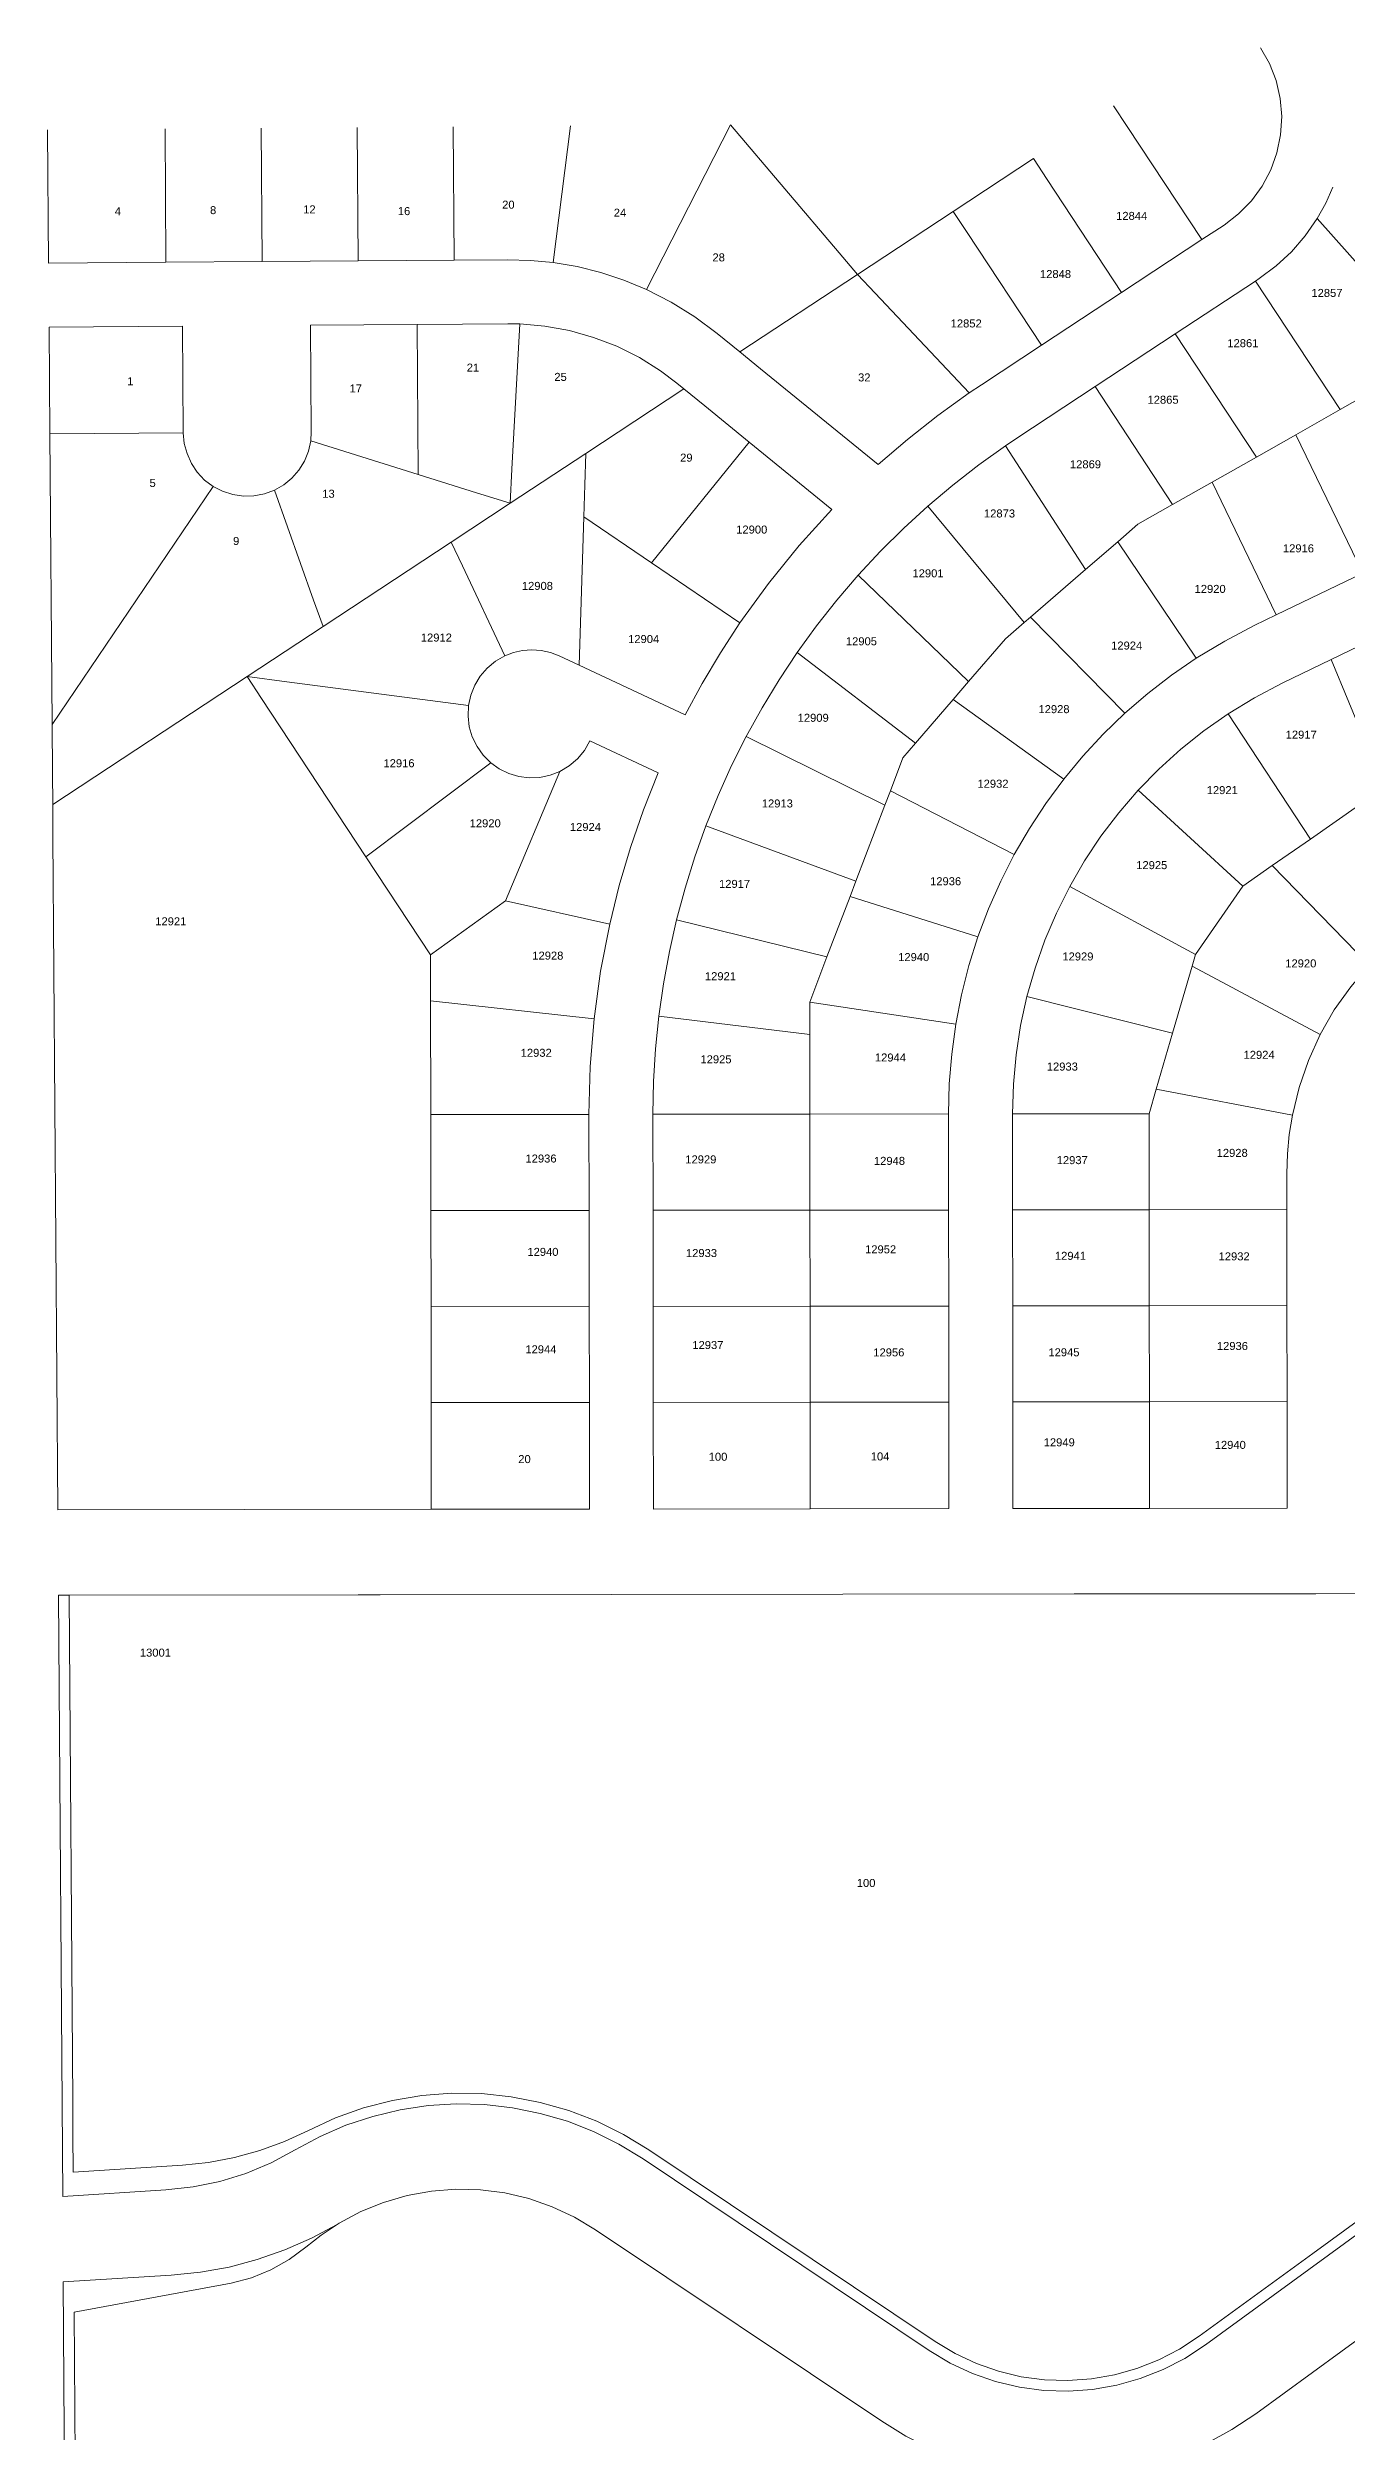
# Model space of a CAD drawing. Header units: feet. Extents: x 865220 to 2822444, y -2240498 to 975731.
# Drawn here: x 2812281 to 2813498, y 972571 to 974805 of the extents above; entities that cross this region are included whole.
import ezdxf
from ezdxf.enums import TextEntityAlignment as Align

# ---------------------------------------------------------------- set-up
doc = ezdxf.new("R2010")
doc.units = ezdxf.units.FT
doc.header["$LTSCALE"] = 0.015
doc.header["$MEASUREMENT"] = 0
doc.layers.add('Dakota County Addresses', color=7, linetype='Continuous')
doc.layers.add('Dakota County Parcels', color=7, linetype='Continuous')
doc.styles.add('Dimensions 100', font='arial.ttf')

# ---------------------------------------------------------------- blocks, each defined once
blk = doc.blocks.new('ACMAP_ANN_TEMPLATE_Dakota County Addresses')
at = {"layer": 'Dakota County Addresses', "style": 'Dimensions 100'}
blk.add_attdef('DakotaCountyAddress', text='', height=50, dxfattribs=at).set_placement((0, 0), align=Align.CENTER)

msp = doc.modelspace()

# ---------------------------------------------------------------- linework, layer by layer
at = {"layer": 'Dakota County Parcels', "lineweight": 5}
for p, q in [((2812391.5, 974603.9), (2812390.6, 974728.9)), ((2812481.5, 974604.6), (2812480.6, 974729.6)), ((2812571.5, 974605.3), (2812570.6, 974730.3)), ((2812661.5, 974605.9), (2812660.6, 974730.9)), ((2812754.3, 974603.6), (2812770.5, 974731.7)), ((2812841.8, 974578.4), (2812920.5, 974732.8)), ((2812281.5, 974603.1), (2812280.6, 974728.1)), ((2813129.3, 974651.6), (2813204.5, 974701.1)), ((2813039.6, 974592.5), (2813129.3, 974651.6)), ((2813470.5, 974644.8), (2813583.5, 974517.9)), ((2813287.2, 974575.6), (2813362.3, 974625.1)), ((2813362.3, 974625.1), (2813383.2, 974638.8)), ((2812281.5, 974603.1), (2812391.5, 974603.9)), ((2812391.5, 974603.9), (2812481.5, 974604.6)), ((2812481.5, 974604.6), (2812571.5, 974605.3)), ((2812571.5, 974605.3), (2812661.5, 974605.9)), ((2812661.5, 974605.9), (2812711.5, 974606.3)), ((2812929.4, 974519.9), (2813039.6, 974592.5)), ((2813212, 974526.1), (2813287.2, 974575.6)), ((2813337.4, 974536.8), (2813412.6, 974586.3)), ((2813412.6, 974586.3), (2813416.2, 974588.7)), ((2813412.6, 974586.3), (2813491.9, 974465.9)), ((2812282, 974543.1), (2812407, 974544.1)), ((2812282.7, 974443.2), (2812282, 974543.1)), ((2812407.7, 974444.1), (2812407, 974544.1)), ((2812526.9, 974545), (2812626.9, 974545.7)), ((2812527.7, 974445), (2812526.9, 974545)), ((2812626.9, 974545.7), (2812711.9, 974546.3)), ((2812628, 974405), (2812626.9, 974545.7)), ((2812723.1, 974546.1), (2812711.9, 974546.3)), ((2813262.3, 974487.3), (2813337.4, 974536.8)), ((2813337.4, 974536.8), (2813413.5, 974421.3)), ((2813155.8, 974489), (2813212, 974526.1)), ((2812785, 974424.8), (2812876.8, 974485.3)), ((2812870.3, 974490.6), (2812876.8, 974485.3)), ((2813155.8, 974489), (2813144.4, 974481.4)), ((2813188.8, 974438.9), (2813262.3, 974487.3)), ((2813262.3, 974487.3), (2813335, 974376.8)), ((2813491.9, 974465.9), (2813528.8, 974486.8)), ((2813450.3, 974442.3), (2813491.9, 974465.9)), ((2812282.7, 974443.2), (2812407.7, 974444.1)), ((2812284.7, 974170.6), (2812282.7, 974443.2)), ((2812527.2, 974436.6), (2812527.7, 974445)), ((2813188.8, 974438.9), (2813178.2, 974431.8)), ((2813413.5, 974421.3), (2813450.3, 974442.3)), ((2813450.3, 974442.3), (2813513.1, 974312.6)), ((2812527.2, 974436.6), (2812628, 974405)), ((2812714, 974378), (2812785, 974424.8)), ((2812846.7, 974322.1), (2812938, 974435.4)), ((2812938, 974435.4), (2813015.6, 974372.3)), ((2813178.2, 974431.8), (2813253.3, 974315.8)), ((2813371.9, 974397.7), (2813413.5, 974421.3)), ((2812284.7, 974170.6), (2812435.7, 974393.8)), ((2813335, 974376.8), (2813371.9, 974397.7)), ((2813371.9, 974397.7), (2813432.1, 974273.4)), ((2812658.8, 974341.6), (2812714, 974378)), ((2813105.5, 974375.4), (2813195.8, 974266.2)), ((2813302.5, 974358.3), (2813335, 974376.8)), ((2812778.6, 974226.3), (2812783.1, 974365.4)), ((2812783.1, 974365.4), (2812846.7, 974322.1)), ((2813283.6, 974342), (2813302.5, 974358.3)), ((2812538.7, 974262.5), (2812658.8, 974341.6)), ((2813253.3, 974315.8), (2813283.6, 974342)), ((2813283.6, 974342), (2813357.1, 974232.8)), ((2812846.7, 974322.1), (2812929.4, 974265.9)), ((2813040.2, 974310.5), (2813143.6, 974210.8)), ((2813201.7, 974271.2), (2813253.3, 974315.8)), ((2813432.1, 974273.4), (2813513.1, 974312.6)), ((2812538.7, 974262.5), (2812467.5, 974215.6)), ((2813178.2, 974251), (2813195.8, 974266.2)), ((2813195.8, 974266.2), (2813201.7, 974271.2)), ((2813201.7, 974271.2), (2813290.2, 974181.2)), ((2813411.4, 974263.4), (2813432.1, 974273.4)), ((2813483.7, 974231.7), (2813564.7, 974270.9)), ((2812983.2, 974238.2), (2813094.1, 974153.2)), ((2813143.6, 974210.8), (2813178.2, 974251)), ((2812285.3, 974095.6), (2812467.5, 974215.6)), ((2812760, 974235), (2812778.6, 974226.3)), ((2812778.6, 974226.3), (2812878.2, 974179.7)), ((2813437.6, 974209.4), (2813483.7, 974231.7)), ((2813483.7, 974231.7), (2813533.3, 974111.6)), ((2813094.1, 974153.2), (2813129.3, 974194.1)), ((2813129.3, 974194.1), (2813143.6, 974210.8)), ((2813129.3, 974194.1), (2813232.9, 974119.3)), ((2813387, 974180.7), (2813464.1, 974063.3)), ((2812788.9, 974155.2), (2812852.8, 974125.3)), ((2812935.4, 974159.5), (2813065.2, 974094.9)), ((2813082.2, 974139.3), (2813094.1, 974153.2)), ((2812578.9, 974046.5), (2812695.9, 974134.8)), ((2812709.8, 974005.3), (2812760.7, 974126.7)), ((2813070.4, 974108.5), (2813082.2, 974139.3)), ((2813065.2, 974094.9), (2813070.4, 974108.5)), ((2813070.4, 974108.5), (2813186.5, 974048.8)), ((2813302.7, 974109), (2813400.7, 974019.1)), ((2813464.1, 974063.3), (2813533.3, 974111.6)), ((2813038.1, 974023.9), (2813065.2, 974094.9)), ((2812897.4, 974075.6), (2813038.1, 974023.9)), ((2813428.3, 974038.4), (2813464.1, 974063.3)), ((2812578.9, 974046.5), (2812639.4, 973954.7)), ((2813400.7, 974019.1), (2813428.3, 974038.4)), ((2813428.3, 974038.4), (2813519.2, 973945.1)), ((2813032.6, 974009.5), (2813038.1, 974023.9)), ((2813238.5, 974018.8), (2813356.5, 973955.2)), ((2813356.5, 973955.2), (2813400.7, 974019.1)), ((2812639.4, 973954.7), (2812709.8, 974005.3)), ((2812709.8, 974005.3), (2812807.4, 973983.6)), ((2813011, 973952.9), (2813032.6, 974009.5)), ((2813032.6, 974009.5), (2813152.5, 973971.5)), ((2812870, 973987.7), (2813011, 973952.9)), ((2812639.5, 973911.7), (2812639.4, 973954.7)), ((2812994.8, 973910.4), (2813011, 973952.9)), ((2813353.2, 973944.1), (2813356.5, 973955.2)), ((2813334.9, 973881.2), (2813353.2, 973944.1)), ((2813353.2, 973944.1), (2813473.2, 973880)), ((2812639.6, 973805), (2812639.5, 973911.7)), ((2812639.5, 973911.7), (2812792.8, 973894.9)), ((2812994.8, 973910.4), (2813131.8, 973889.7)), ((2812994.8, 973880.1), (2812994.8, 973910.4)), ((2813198.4, 973915.6), (2813334.9, 973881.2)), ((2812853.4, 973897.2), (2812994.8, 973880.1)), ((2812994.9, 973805.5), (2812994.8, 973880.1)), ((2813319.6, 973828.9), (2813334.9, 973881.2)), ((2813312.9, 973805.8), (2813319.6, 973828.9)), ((2813319.6, 973828.9), (2813447.2, 973804.6)), ((2812639.6, 973805), (2812787.9, 973805.2)), ((2812639.7, 973715), (2812639.6, 973805)), ((2812788, 973715.2), (2812787.9, 973805.2)), ((2812847.9, 973805.3), (2812994.9, 973805.5)), ((2812848, 973715.3), (2812847.9, 973805.3)), ((2812994.9, 973805.5), (2813124.9, 973805.6)), ((2812995, 973715.5), (2812994.9, 973805.5)), ((2813125, 973715.6), (2813124.9, 973805.6)), ((2813184.9, 973805.7), (2813312.9, 973805.8)), ((2813185, 973715.7), (2813184.9, 973805.7)), ((2813313, 973715.8), (2813312.9, 973805.8)), ((2813442, 973716), (2813441.9, 973749.9)), ((2812639.7, 973715), (2812788, 973715.2)), ((2812639.9, 973625), (2812639.7, 973715)), ((2812788.1, 973625.2), (2812788, 973715.2)), ((2812848, 973715.3), (2812995, 973715.5)), ((2812848.1, 973625.3), (2812848, 973715.3)), ((2812995, 973715.5), (2813125, 973715.6)), ((2812995.1, 973625.5), (2812995, 973715.5)), ((2813125.1, 973625.6), (2813125, 973715.6)), ((2813185, 973715.7), (2813313, 973715.8)), ((2813185.1, 973625.7), (2813185, 973715.7)), ((2813313, 973715.8), (2813442, 973716)), ((2813313.1, 973625.9), (2813313, 973715.8)), ((2813442.1, 973626), (2813442, 973716)), ((2812639.9, 973625), (2812788.1, 973625.2)), ((2812640, 973535.1), (2812639.9, 973625)), ((2812788.3, 973535.2), (2812788.1, 973625.2)), ((2812848.1, 973625.3), (2812995.1, 973625.5)), ((2812848.2, 973535.3), (2812848.1, 973625.3)), ((2812995.1, 973625.5), (2813125.1, 973625.6)), ((2812995.2, 973535.5), (2812995.1, 973625.5)), ((2813125.2, 973535.6), (2813125.1, 973625.6)), ((2813185.1, 973625.7), (2813313.1, 973625.9)), ((2813185.2, 973535.7), (2813185.1, 973625.7)), ((2813313.1, 973625.9), (2813442.1, 973626)), ((2813313.2, 973535.9), (2813313.1, 973625.9)), ((2813442.2, 973536), (2813442.1, 973626)), ((2812640, 973535.1), (2812788.3, 973535.2)), ((2812640.1, 973435.1), (2812640, 973535.1)), ((2812788.4, 973435.2), (2812788.3, 973535.2)), ((2812848.2, 973535.3), (2812995.2, 973535.5)), ((2812848.4, 973435.3), (2812848.2, 973535.3)), ((2812995.2, 973535.5), (2813125.2, 973535.6)), ((2812995.3, 973435.5), (2812995.2, 973535.5)), ((2813125.3, 973435.7), (2813125.2, 973535.6)), ((2813185.2, 973535.7), (2813313.2, 973535.9)), ((2813185.3, 973435.7), (2813185.2, 973535.7)), ((2813313.2, 973535.9), (2813442.2, 973536)), ((2813313.3, 973435.9), (2813313.2, 973535.9)), ((2813442.3, 973436), (2813442.2, 973536)), ((2812290.2, 973434.6), (2812640.1, 973435.1)), ((2812640.1, 973435.1), (2812788.4, 973435.2)), ((2812848.4, 973435.3), (2812995.3, 973435.5)), ((2812995.3, 973435.5), (2813125.3, 973435.7)), ((2813185.3, 973435.7), (2813313.3, 973435.9)), ((2813313.3, 973435.9), (2813442.3, 973436)), ((2812294.7, 972791.1), (2812290.8, 973354.7)), ((2812290.8, 973354.7), (2812300.8, 973354.7)), ((2812844.2, 972834.7), (2813112.3, 972655)), ((2812407, 972820.3), (2812304.5, 972813.7)), ((2812838.6, 972826.3), (2813106.8, 972646.7)), ((2812294.7, 972791.1), (2812391.5, 972797.1)), ((2813365.7, 972651.9), (2813578.3, 972806.9)), ((2812794.1, 972759.9), (2813062.3, 972580.3)), ((2812295.2, 972711), (2812396.4, 972717.2)), ((2812298.5, 972244.8), (2812295.2, 972711)), ((2812452.5, 972709.9), (2812305.4, 972682.5))]:
    msp.add_line(p, q, dxfattribs=at)
for points in [[(2813383.2, 974638.8), (2813396.8, 974649.2), (2813408.8, 974661.5), (2813418.9, 974675.3), (2813426.9, 974690.4), (2813432.7, 974706.5), (2813436.2, 974723.3), (2813437.2, 974740.4), (2813435.8, 974757.4), (2813431.9, 974774.1), (2813425.8, 974790.1), (2813417.4, 974805)], [(2812920.5, 974732.8), (2813022.5, 974612.7), (2813039.6, 974592.5)], [(2813279.6, 974750.6), (2813292.5, 974731.1), (2813362.3, 974625.1)], [(2813204.5, 974701.1), (2813217.4, 974681.5), (2813287.2, 974575.6)], [(2813470.5, 974644.8), (2813478.5, 974659.2), (2813485.2, 974674.4)], [(2813129.3, 974651.6), (2813142.3, 974631.9), (2813212, 974526.1)], [(2813416.2, 974588.7), (2813432, 974600.4), (2813446.4, 974613.8), (2813459.3, 974628.6), (2813470.5, 974644.8)], [(2812754.3, 974603.6), (2812733, 974605.7), (2812711.5, 974606.3)], [(2812841.8, 974578.4), (2812820.7, 974587.1), (2812799, 974594.3), (2812776.8, 974599.8), (2812754.3, 974603.6)], [(2812908.2, 974537.2), (2812887.2, 974552.8), (2812865, 974566.6), (2812841.8, 974578.4)], [(2813039.6, 974592.5), (2813056.2, 974575), (2813144.4, 974481.4)], [(2812714, 974378), (2812715.7, 974410), (2812723.1, 974546.1)], [(2812870.3, 974490.6), (2812855.1, 974502), (2812835.2, 974514.5), (2812814.2, 974525.1), (2812792.3, 974533.5), (2812769.7, 974539.9), (2812746.5, 974544.1), (2812723.1, 974546.1)], [(2812908.2, 974537.2), (2812908.2, 974537.1), (2812929.4, 974519.9)], [(2812929.4, 974519.9), (2812948.8, 974504), (2813059, 974414.3)], [(2812876.8, 974485.3), (2812896.4, 974469.4), (2812938, 974435.4)], [(2813144.4, 974481.4), (2813114.9, 974460.3), (2813086.5, 974437.9), (2813059, 974414.3)], [(2812407.7, 974444.1), (2812408.6, 974434.1), (2812411.2, 974424.5), (2812415.3, 974415.4), (2812420.8, 974407.1), (2812427.7, 974399.8), (2812435.7, 974393.8)], [(2812493.1, 974390.2), (2812501.8, 974395.2), (2812509.5, 974401.5), (2812516.1, 974409.1), (2812521.3, 974417.6), (2812525, 974426.8), (2812527.2, 974436.6)], [(2812783.1, 974365.4), (2812784, 974395.2), (2812785, 974424.8)], [(2813178.2, 974431.8), (2813153.2, 974414), (2813129, 974395.1), (2813105.5, 974375.4)], [(2812435.7, 974393.8), (2812444.6, 974389.2), (2812454.1, 974386.1), (2812464, 974384.6), (2812473.9, 974384.9), (2812483.8, 974386.7), (2812493.1, 974390.2)], [(2812628, 974405), (2812682.4, 974387.9), (2812714, 974378)], [(2812493.1, 974390.2), (2812529.9, 974287.2), (2812538.7, 974262.5)], [(2813015.6, 974372.3), (2812984.9, 974338.4), (2812956.1, 974302.9), (2812929.4, 974265.9)], [(2813105.5, 974375.4), (2813082.9, 974354.6), (2813061.1, 974333), (2813040.2, 974310.5)], [(2812658.8, 974341.6), (2812669.3, 974319.4), (2812709, 974234.9)], [(2813040.2, 974310.5), (2813020.2, 974287.2), (2813001.2, 974263.1), (2812983.2, 974238.2)], [(2812929.4, 974265.9), (2812911.2, 974237.9), (2812894.1, 974209.1), (2812878.2, 974179.7)], [(2813411.4, 974263.4), (2813383.8, 974248.9), (2813357.1, 974232.8)], [(2812760, 974235), (2812751.8, 974238.1), (2812743.2, 974240), (2812734.5, 974240.6), (2812725.7, 974240), (2812717.2, 974238.1), (2812709, 974234.9)], [(2812983.2, 974238.2), (2812966.2, 974212.6), (2812950.2, 974186.4), (2812935.4, 974159.5)], [(2812467.5, 974215.6), (2812504.9, 974210.7), (2812675.1, 974188.5)], [(2812467.5, 974215.6), (2812481.1, 974195), (2812578.9, 974046.5)], [(2812709, 974234.9), (2812700.3, 974229.9), (2812692.6, 974223.6), (2812686.1, 974216), (2812680.9, 974207.5), (2812677.2, 974198.2), (2812675.1, 974188.5)], [(2813357.1, 974232.8), (2813333.9, 974216.8), (2813311.6, 974199.6), (2813290.2, 974181.2)], [(2813437.6, 974209.4), (2813411.8, 974195.8), (2813387, 974180.7)], [(2812285.3, 974095.6), (2812285.1, 974125.4), (2812284.7, 974170.6)], [(2812675.1, 974188.5), (2812674.6, 974178.5), (2812675.8, 974168.5), (2812678.6, 974159), (2812683, 974150), (2812688.8, 974141.8), (2812695.9, 974134.8)], [(2813290.2, 974181.2), (2813270, 974161.7), (2813250.8, 974141), (2813232.9, 974119.3)], [(2813387, 974180.7), (2813364.3, 974164.8), (2813342.6, 974147.4), (2813322.1, 974128.8), (2813302.7, 974109)], [(2812760.7, 974126.7), (2812769.5, 974131.9), (2812777.3, 974138.5), (2812783.8, 974146.4), (2812788.9, 974155.2)], [(2812935.4, 974159.5), (2812921.6, 974132.1), (2812909, 974104.1), (2812897.4, 974075.6)], [(2812695.9, 974134.8), (2812703.9, 974129.1), (2812712.8, 974124.7), (2812722.2, 974121.9), (2812732, 974120.7), (2812741.9, 974121.1), (2812751.5, 974123.1), (2812760.7, 974126.7)], [(2812852.8, 974125.3), (2812839, 974090.7), (2812826.9, 974055.5), (2812816.3, 974019.8), (2812807.4, 973983.6)], [(2813232.9, 974119.3), (2813216.1, 974096.7), (2813200.7, 974073.1), (2813186.5, 974048.8)], [(2813302.7, 974109), (2813284.6, 974088), (2813267.8, 974065.9), (2813252.4, 974042.8), (2813238.5, 974018.8)], [(2812290.2, 973434.6), (2812285.5, 974065.8), (2812285.3, 974095.6)], [(2812897.4, 974075.6), (2812887.1, 974046.7), (2812878, 974017.4), (2812870, 973987.7)], [(2813186.5, 974048.8), (2813173.8, 974023.7), (2813162.5, 973997.9), (2813152.5, 973971.5)], [(2813238.5, 974018.8), (2813226.1, 973993.9), (2813215.3, 973968.4), (2813206, 973942.2), (2813198.4, 973915.6)], [(2812807.4, 973983.6), (2812798.9, 973939.5), (2812792.8, 973894.9)], [(2812870, 973987.7), (2812863.3, 973957.8), (2812857.7, 973927.6), (2812853.4, 973897.2)], [(2813152.5, 973971.5), (2813144.1, 973944.7), (2813137.2, 973917.4), (2813131.8, 973889.7)], [(2813519.2, 973945.1), (2813501.9, 973924.9), (2813486.5, 973903.1), (2813473.2, 973880)], [(2813198.4, 973915.6), (2813192.5, 973888.5), (2813188.3, 973861), (2813185.7, 973833.4), (2813184.9, 973805.7)], [(2812792.8, 973894.9), (2812789.1, 973850.1), (2812787.9, 973805.2)], [(2812853.4, 973897.2), (2812850.4, 973866.6), (2812848.5, 973836), (2812847.9, 973805.3)], [(2813131.8, 973889.7), (2813128, 973861.8), (2813125.6, 973833.8), (2813124.9, 973805.6)], [(2813473.2, 973880), (2813462.2, 973855.7), (2813453.5, 973830.5), (2813447.2, 973804.6)], [(2813447.2, 973804.6), (2813444.2, 973786.5), (2813442.5, 973768.3), (2813441.9, 973749.9)], [(2812300.8, 973354.7), (2812571.6, 973355), (2812592.1, 973355), (2813242.8, 973355.7), (2813469.1, 973355.9), (2814003.4, 973356.5)], [(2812300.8, 973354.7), (2812304.1, 972879.7), (2812304.3, 972849.7), (2812304.5, 972813.7)], [(2812838.6, 972826.3), (2812816, 972840.1), (2812792.3, 972851.8), (2812767.7, 972861.5), (2812742.3, 972868.9), (2812716.3, 972874.2), (2812690, 972877.1), (2812663.6, 972877.8), (2812637.2, 972876.2), (2812611, 972872.3), (2812585.3, 972866.1), (2812560.2, 972857.7), (2812535.9, 972847.2), (2812512.6, 972834.6)], [(2812525, 972853), (2812550.4, 972864.6), (2812576.7, 972874), (2812603.8, 972881), (2812631.3, 972885.6), (2812659.2, 972887.7), (2812687.1, 972887.4), (2812714.9, 972884.5), (2812742.3, 972879.2), (2812769.2, 972871.5), (2812795.2, 972861.5), (2812820.3, 972849.2), (2812844.2, 972834.7)], [(2812525, 972853), (2812502.7, 972842.6), (2812479.5, 972834.1), (2812455.7, 972827.5), (2812431.5, 972822.9), (2812407, 972820.3)], [(2812391.5, 972797.1), (2812417, 972799.9), (2812442, 972805.1), (2812466.4, 972812.6), (2812490.1, 972822.5), (2812512.6, 972834.6)], [(2813572.5, 972815), (2813556.2, 972803.2), (2813466.5, 972737.7), (2813359.8, 972660)], [(2812794.1, 972759.9), (2812774.3, 972771.7), (2812753.4, 972781.4), (2812731.6, 972789), (2812709.2, 972794.3), (2812686.3, 972797.2), (2812663.3, 972797.8), (2812640.3, 972796), (2812617.6, 972791.9), (2812595.4, 972785.4), (2812574.1, 972776.8), (2812553.7, 972766)], [(2812396.4, 972717.2), (2812423.7, 972720), (2812450.6, 972724.9), (2812477, 972731.9), (2812502.8, 972740.9), (2812527.9, 972752), (2812552, 972764.9)], [(2812522.7, 972743.6), (2812536.9, 972754.9), (2812552, 972764.9), (2812553.7, 972766)], [(2812452.5, 972709.9), (2812471.6, 972714.8), (2812489.8, 972722.1), (2812507, 972731.8), (2812522.7, 972743.6)], [(2813412.9, 972587.2), (2813625.3, 972742.2), (2813625.4, 972742.2)], [(2812305.4, 972682.5), (2812306.7, 972500), (2812306.8, 972480), (2812307.3, 972407.6), (2812307.5, 972384.8), (2812308.5, 972244.8)], [(2813106.8, 972646.7), (2813126.5, 972634.9), (2813147.3, 972625.2), (2813169, 972617.6), (2813191.3, 972612.3), (2813214.1, 972609.2), (2813237.1, 972608.5), (2813260, 972610.1), (2813282.6, 972614.1), (2813304.7, 972620.3), (2813326.1, 972628.7), (2813346.5, 972639.3), (2813365.7, 972651.9)], [(2813112.3, 972655), (2813131.2, 972643.8), (2813151.1, 972634.5), (2813171.8, 972627.2), (2813193.1, 972622.1), (2813214.9, 972619.2), (2813236.9, 972618.5), (2813258.8, 972620.1), (2813280.4, 972623.9), (2813301.5, 972629.8), (2813321.9, 972637.9), (2813341.5, 972647.9), (2813359.8, 972660)], [(2813062.3, 972580.3), (2813085, 972566.4), (2813108.9, 972554.6), (2813133.8, 972544.9), (2813159.4, 972537.4), (2813185.5, 972532.1), (2813212, 972529.2), (2813238.7, 972528.5), (2813265.3, 972530.2), (2813291.6, 972534.2), (2813317.5, 972540.5), (2813342.8, 972549), (2813367.2, 972559.7), (2813390.6, 972572.5), (2813412.9, 972587.2)]]:
    msp.add_lwpolyline(points, dxfattribs=at)

# ---------------------------------------------------------------- block references
at = {"layer": 'Dakota County Addresses', "lineweight": 5, "xscale": 0.15, "yscale": 0.15, "zscale": 0.15}
for p, values in [((2812712.4, 974654.1), {'DakotaCountyAddress': '20'}), ((2812346.4, 974648), {'DakotaCountyAddress': '4'}), ((2812435.7, 974649), {'DakotaCountyAddress': '8'}), ((2812525.9, 974649.7), {'DakotaCountyAddress': '12'}), ((2812614.6, 974648.1), {'DakotaCountyAddress': '16'}), ((2812817, 974646.6), {'DakotaCountyAddress': '24'}), ((2813296.6, 974643.6), {'DakotaCountyAddress': '12844'}), ((2812909.5, 974604.7), {'DakotaCountyAddress': '28'}), ((2813225.2, 974589.1), {'DakotaCountyAddress': '12848'}), ((2813479.6, 974571.4), {'DakotaCountyAddress': '12857'}), ((2813141.5, 974542.8), {'DakotaCountyAddress': '12852'}), ((2813400.8, 974524.3), {'DakotaCountyAddress': '12861'}), ((2812679.2, 974501.4), {'DakotaCountyAddress': '21'}), ((2812358.1, 974488.6), {'DakotaCountyAddress': '1'}), ((2812569.4, 974481.9), {'DakotaCountyAddress': '17'}), ((2812761.3, 974492.7), {'DakotaCountyAddress': '25'}), ((2813046, 974492.2), {'DakotaCountyAddress': '32'}), ((2813326, 974471.3), {'DakotaCountyAddress': '12865'}), ((2812879.2, 974417), {'DakotaCountyAddress': '29'}), ((2813253.3, 974410.8), {'DakotaCountyAddress': '12869'}), ((2812379, 974393.3), {'DakotaCountyAddress': '5'}), ((2812543.8, 974383.2), {'DakotaCountyAddress': '13'}), ((2813172.7, 974364.7), {'DakotaCountyAddress': '12873'}), ((2812940.5, 974349.6), {'DakotaCountyAddress': '12900'}), ((2812457.3, 974338.9), {'DakotaCountyAddress': '9'}), ((2813452.9, 974332), {'DakotaCountyAddress': '12916'}), ((2812739.6, 974296.8), {'DakotaCountyAddress': '12908'}), ((2813105.7, 974308.6), {'DakotaCountyAddress': '12901'}), ((2813370.1, 974294), {'DakotaCountyAddress': '12920'}), ((2812644.9, 974248.4), {'DakotaCountyAddress': '12912'}), ((2812839.2, 974247), {'DakotaCountyAddress': '12904'}), ((2813043.3, 974244.9), {'DakotaCountyAddress': '12905'}), ((2813291.9, 974240.9), {'DakotaCountyAddress': '12924'}), ((2812998.1, 974173.2), {'DakotaCountyAddress': '12909'}), ((2813223.8, 974181.3), {'DakotaCountyAddress': '12928'}), ((2813455.5, 974157.4), {'DakotaCountyAddress': '12917'}), ((2812609.9, 974130.6), {'DakotaCountyAddress': '12916'}), ((2813166.6, 974111.4), {'DakotaCountyAddress': '12932'}), ((2813381.5, 974105.4), {'DakotaCountyAddress': '12921'}), ((2812690.7, 974074.3), {'DakotaCountyAddress': '12920'}), ((2812964.5, 974092.9), {'DakotaCountyAddress': '12913'}), ((2812784.6, 974070.8), {'DakotaCountyAddress': '12924'}), ((2813315.4, 974035.1), {'DakotaCountyAddress': '12925'}), ((2812924.4, 974017.5), {'DakotaCountyAddress': '12917'}), ((2813122.2, 974020), {'DakotaCountyAddress': '12936'}), ((2812396, 973982.4), {'DakotaCountyAddress': '12921'}), ((2812749.4, 973950.3), {'DakotaCountyAddress': '12928'}), ((2813092.3, 973948.9), {'DakotaCountyAddress': '12940'}), ((2813246.2, 973949.5), {'DakotaCountyAddress': '12929'}), ((2813455.1, 973943), {'DakotaCountyAddress': '12920'}), ((2812911.2, 973931), {'DakotaCountyAddress': '12921'}), ((2812738.5, 973859.2), {'DakotaCountyAddress': '12932'}), ((2812907, 973853.1), {'DakotaCountyAddress': '12925'}), ((2813070.5, 973854.8), {'DakotaCountyAddress': '12944'}), ((2813416, 973857.3), {'DakotaCountyAddress': '12924'}), ((2813231.6, 973846.3), {'DakotaCountyAddress': '12933'}), ((2813390.8, 973765.4), {'DakotaCountyAddress': '12928'}), ((2812743, 973760.1), {'DakotaCountyAddress': '12936'}), ((2812892.8, 973759.3), {'DakotaCountyAddress': '12929'}), ((2813069.6, 973757.9), {'DakotaCountyAddress': '12948'}), ((2813240.9, 973758.6), {'DakotaCountyAddress': '12937'}), ((2812744.8, 973672.6), {'DakotaCountyAddress': '12940'}), ((2812893.4, 973671.5), {'DakotaCountyAddress': '12933'}), ((2813061.3, 973675), {'DakotaCountyAddress': '12952'}), ((2813239.2, 973668.9), {'DakotaCountyAddress': '12941'}), ((2813392.6, 973668.4), {'DakotaCountyAddress': '12932'}), ((2812899.4, 973585.3), {'DakotaCountyAddress': '12937'}), ((2813391, 973584.4), {'DakotaCountyAddress': '12936'}), ((2812742.9, 973581.3), {'DakotaCountyAddress': '12944'}), ((2813069, 973578.4), {'DakotaCountyAddress': '12956'}), ((2813233.1, 973578.5), {'DakotaCountyAddress': '12945'}), ((2813228.7, 973494.1), {'DakotaCountyAddress': '12949'}), ((2812727.5, 973478.4), {'DakotaCountyAddress': '20'}), ((2812908.9, 973480.6), {'DakotaCountyAddress': '100'}), ((2813060.8, 973480.9), {'DakotaCountyAddress': '104'}), ((2813389, 973491.7), {'DakotaCountyAddress': '12940'}), ((2812381.6, 973297), {'DakotaCountyAddress': '13001'}), ((2813047.7, 973081.1), {'DakotaCountyAddress': '100'})]:
    msp.add_blockref('ACMAP_ANN_TEMPLATE_Dakota County Addresses', p, dxfattribs=at).add_auto_attribs(values)

doc.saveas('drawing.dxf')
